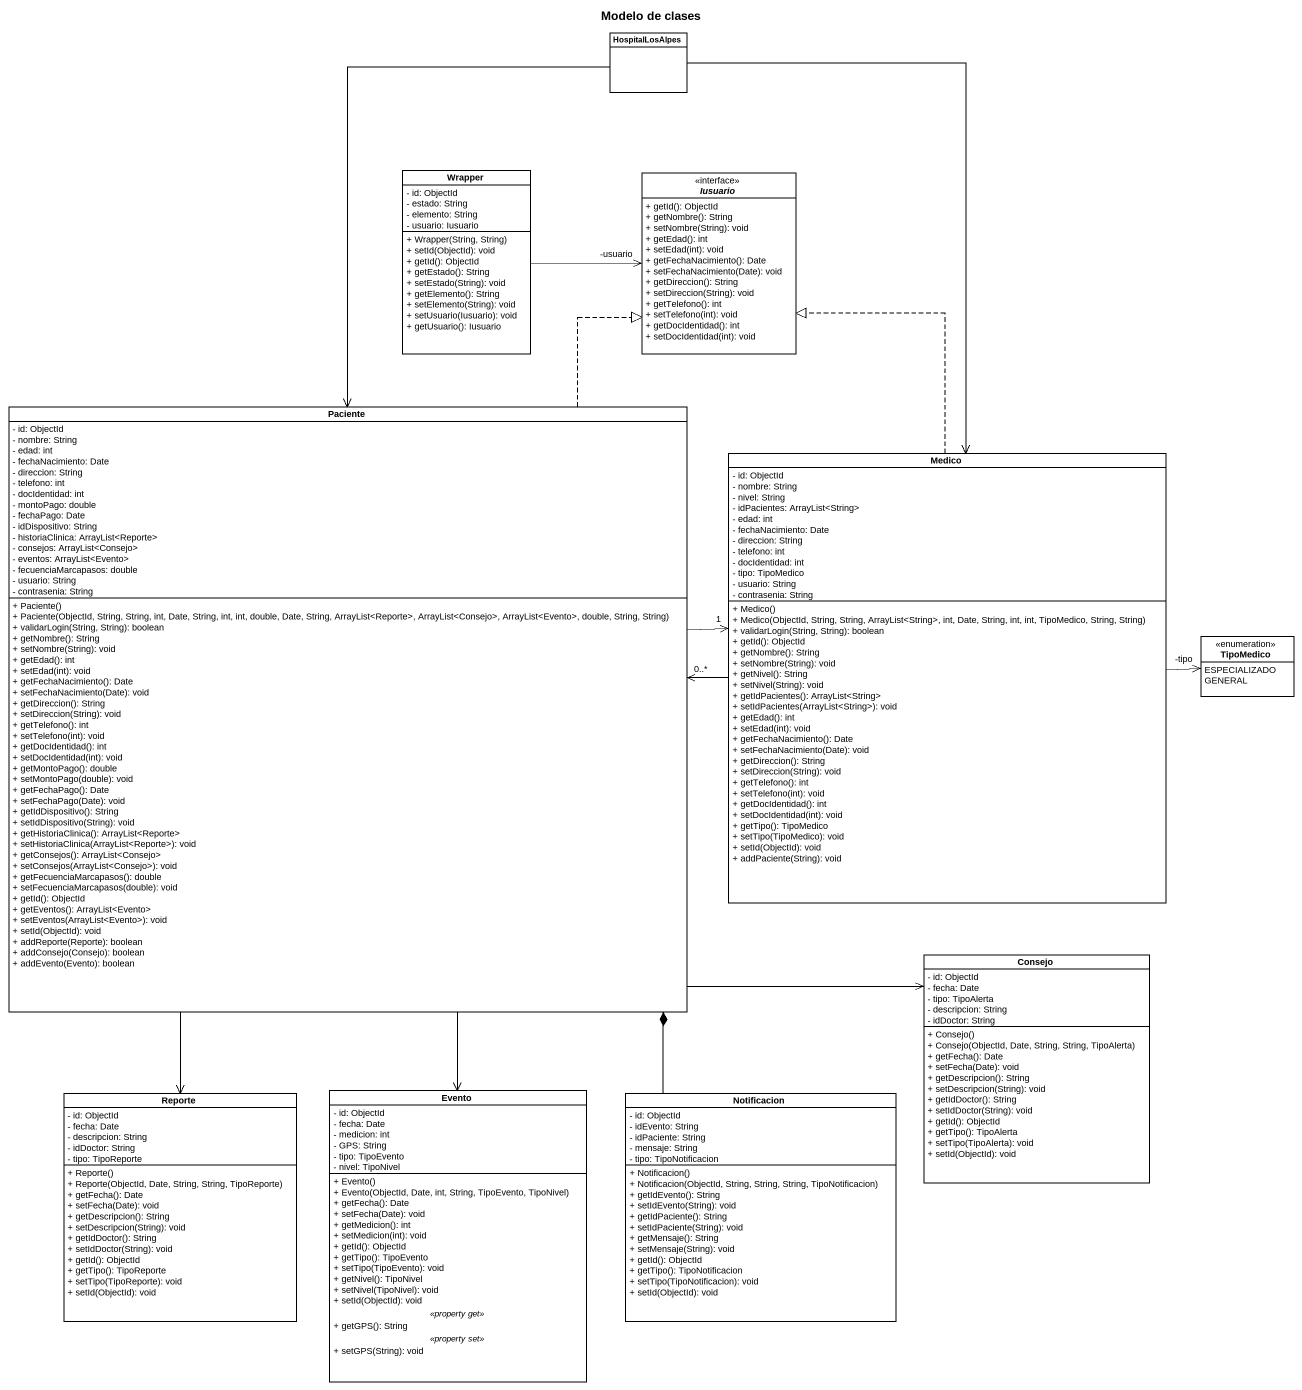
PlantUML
@startuml
title Modelo de clases
hide circle
hide empty members
skinparam classAttributeIconSize 0
class HospitalLosAlpes
class Wrapper {
  - id: ObjectId
  - estado: String
  - elemento: String
  - usuario: Iusuario
  + Wrapper(String, String)
  + setId(ObjectId): void
  + getId(): ObjectId
  + getEstado(): String
  + setEstado(String): void
  + getElemento(): String
  + setElemento(String): void
  + setUsuario(Iusuario): void
  + getUsuario(): Iusuario
}
interface Iusuario <<interface>> {
  + getId(): ObjectId
  + getNombre(): String
  + setNombre(String): void
  + getEdad(): int
  + setEdad(int): void
  + getFechaNacimiento(): Date
  + setFechaNacimiento(Date): void
  + getDireccion(): String
  + setDireccion(String): void
  + getTelefono(): int
  + setTelefono(int): void
  + getDocIdentidad(): int
  + setDocIdentidad(int): void
}
class Paciente {
  - id: ObjectId
  - nombre: String
  - edad: int
  - fechaNacimiento: Date
  - direccion: String
  - telefono: int
  - docIdentidad: int
  - montoPago: double
  - fechaPago: Date
  - idDispositivo: String
  - historiaClinica: ArrayList<Reporte>
  - consejos: ArrayList<Consejo>
  - eventos: ArrayList<Evento>
  - fecuenciaMarcapasos: double
  - usuario: String
  - contrasenia: String
  + Paciente()
  + Paciente(ObjectId, String, String, int, Date, String, int, int, double, Date, String, ArrayList<Reporte>, ArrayList<Consejo>, ArrayList<Evento>, double, String, String)
  + validarLogin(String, String): boolean
  + getNombre(): String
  + setNombre(String): void
  + getEdad(): int
  + setEdad(int): void
  + getFechaNacimiento(): Date
  + setFechaNacimiento(Date): void
  + getDireccion(): String
  + setDireccion(String): void
  + getTelefono(): int
  + setTelefono(int): void
  + getDocIdentidad(): int
  + setDocIdentidad(int): void
  + getMontoPago(): double
  + setMontoPago(double): void
  + getFechaPago(): Date
  + setFechaPago(Date): void
  + getIdDispositivo(): String
  + setIdDispositivo(String): void
  + getHistoriaClinica(): ArrayList<Reporte>
  + setHistoriaClinica(ArrayList<Reporte>): void
  + getConsejos(): ArrayList<Consejo>
  + setConsejos(ArrayList<Consejo>): void
  + getFecuenciaMarcapasos(): double
  + setFecuenciaMarcapasos(double): void
  + getId(): ObjectId
  + getEventos(): ArrayList<Evento>
  + setEventos(ArrayList<Evento>): void
  + setId(ObjectId): void
  + addReporte(Reporte): boolean
  + addConsejo(Consejo): boolean
  + addEvento(Evento): boolean
}
class Medico {
  - id: ObjectId
  - nombre: String
  - nivel: String
  - idPacientes: ArrayList<String>
  - edad: int
  - fechaNacimiento: Date
  - direccion: String
  - telefono: int
  - docIdentidad: int
  - tipo: TipoMedico
  - usuario: String
  - contrasenia: String
  + Medico()
  + Medico(ObjectId, String, String, ArrayList<String>, int, Date, String, int, int, TipoMedico, String, String)
  + validarLogin(String, String): boolean
  + getId(): ObjectId
  + getNombre(): String
  + setNombre(String): void
  + getNivel(): String
  + setNivel(String): void
  + getIdPacientes(): ArrayList<String>
  + setIdPacientes(ArrayList<String>): void
  + getEdad(): int
  + setEdad(int): void
  + getFechaNacimiento(): Date
  + setFechaNacimiento(Date): void
  + getDireccion(): String
  + setDireccion(String): void
  + getTelefono(): int
  + setTelefono(int): void
  + getDocIdentidad(): int
  + setDocIdentidad(int): void
  + getTipo(): TipoMedico
  + setTipo(TipoMedico): void
  + setId(ObjectId): void
  + addPaciente(String): void
}
enum TipoMedico {
  ESPECIALIZADO
  GENERAL
}
class Consejo {
  - id: ObjectId
  - fecha: Date
  - tipo: TipoAlerta
  - descripcion: String
  - idDoctor: String
  + Consejo()
  + Consejo(ObjectId, Date, String, String, TipoAlerta)
  + getFecha(): Date
  + setFecha(Date): void
  + getDescripcion(): String
  + setDescripcion(String): void
  + getIdDoctor(): String
  + setIdDoctor(String): void
  + getId(): ObjectId
  + getTipo(): TipoAlerta
  + setTipo(TipoAlerta): void
  + setId(ObjectId): void
}
class Reporte {
  - id: ObjectId
  - fecha: Date
  - descripcion: String
  - idDoctor: String
  - tipo: TipoReporte
  + Reporte()
  + Reporte(ObjectId, Date, String, String, TipoReporte)
  + getFecha(): Date
  + setFecha(Date): void
  + getDescripcion(): String
  + setDescripcion(String): void
  + getIdDoctor(): String
  + setIdDoctor(String): void
  + getId(): ObjectId
  + getTipo(): TipoReporte
  + setTipo(TipoReporte): void
  + setId(ObjectId): void
}
class Evento {
  - id: ObjectId
  - fecha: Date
  - medicion: int
  - GPS: String
  - tipo: TipoEvento
  - nivel: TipoNivel
  --
  + Evento()
  + Evento(ObjectId, Date, int, String, TipoEvento, TipoNivel)
  + getFecha(): Date
  + setFecha(Date): void
  + getMedicion(): int
  + setMedicion(int): void
  + getId(): ObjectId
  + getTipo(): TipoEvento
  + setTipo(TipoEvento): void
  + getNivel(): TipoNivel
  + setNivel(TipoNivel): void
  + setId(ObjectId): void
  .. <<property get>> ..
  + getGPS(): String
  .. <<property set>> ..
  + setGPS(String): void
}
class Notificacion {
  - id: ObjectId
  - idEvento: String
  - idPaciente: String
  - mensaje: String
  - tipo: TipoNotificacion
  + Notificacion()
  + Notificacion(ObjectId, String, String, String, TipoNotificacion)
  + getIdEvento(): String
  + setIdEvento(String): void
  + getIdPaciente(): String
  + setIdPaciente(String): void
  + getMensaje(): String
  + setMensaje(String): void
  + getId(): ObjectId
  + getTipo(): TipoNotificacion
  + setTipo(TipoNotificacion): void
  + setId(ObjectId): void
}
HospitalLosAlpes --> Paciente
HospitalLosAlpes --> Medico
Wrapper -right-> "-usuario" Iusuario
Paciente .up.|> Iusuario
Paciente -right-> "1" Medico
Paciente -right-> Consejo
Paciente --> Reporte
Paciente --> Evento
Medico .up.|> Iusuario
Medico -left-> "0..*" Paciente
Medico -right-> "-tipo" TipoMedico
Notificacion -up-* Paciente
@enduml
